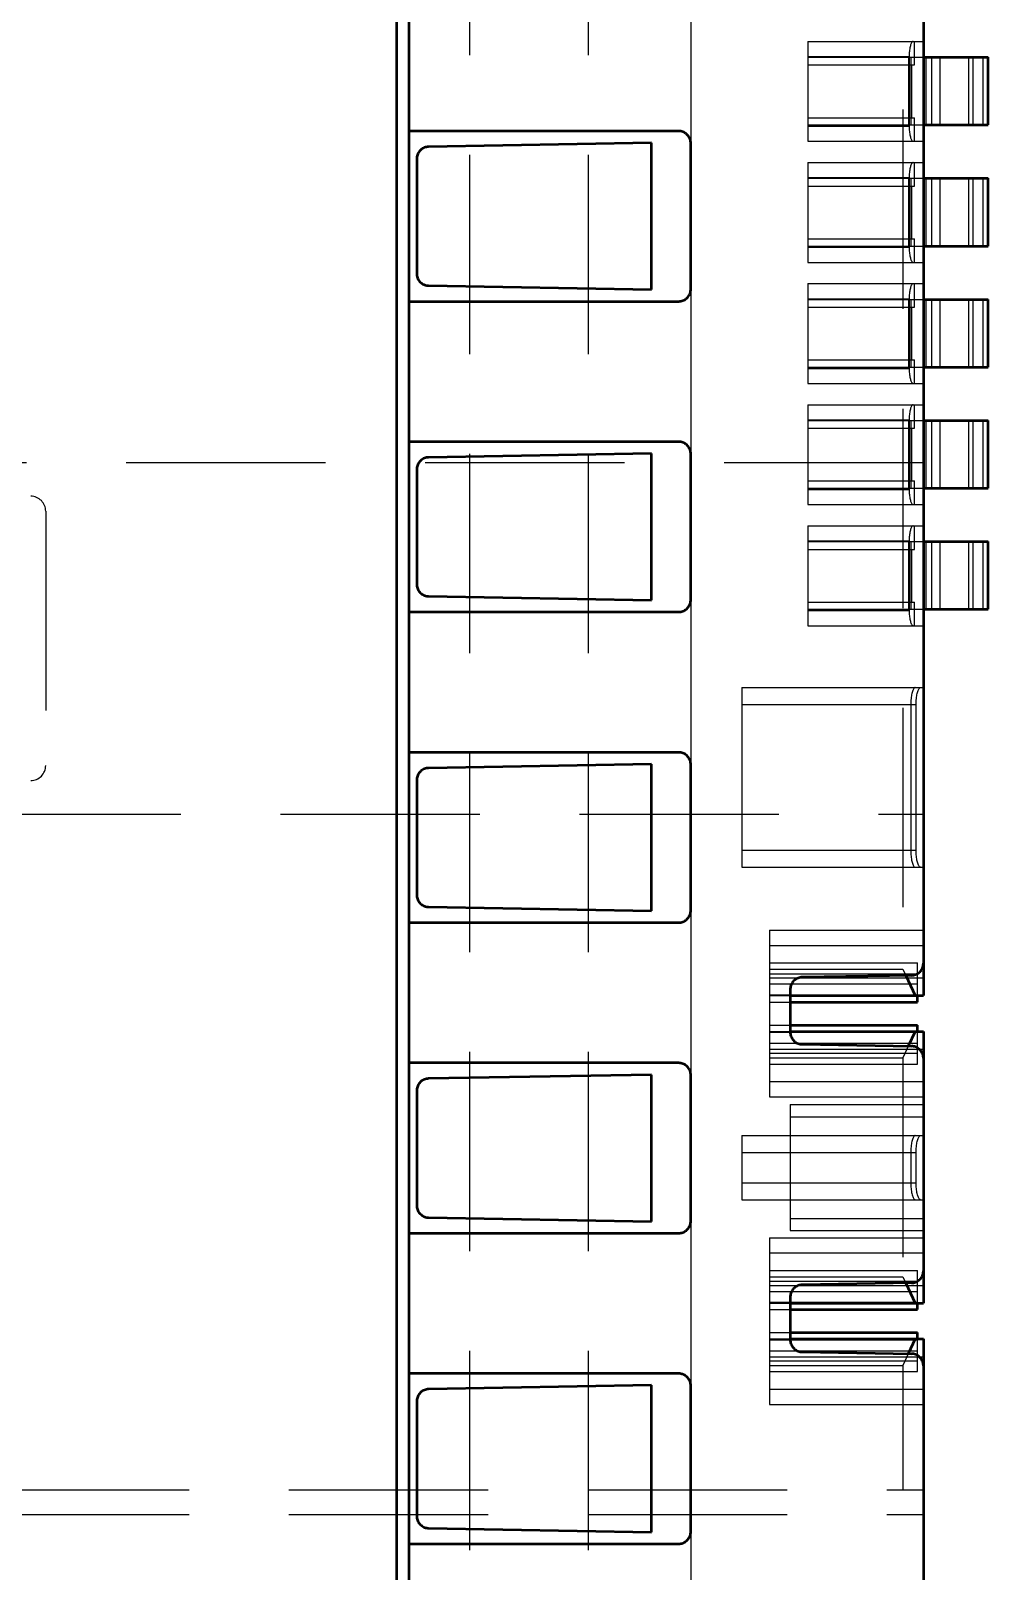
# Model space of a CAD drawing. Extents: x -891 to 6596, y -1 to 298.
# Drawn here: x -310.959 to -308.557, y 167.183 to 171.046 of the extents above; entities that cross this region are included whole.
import ezdxf

# ---------------------------------------------------------------- set-up
doc = ezdxf.new("R2010")
doc.units = 0
doc.header["$MEASUREMENT"] = 0
doc.linetypes.add('DASHED', pattern=[0.75, 0.5, -0.25])
for name, color, linetype, lineweight in [('AM_0', 7, 'Continuous', 50), ('AM_4', 3, 'Continuous', 25), ('AM_9', 6, 'DASHED', 25)]:
    doc.layers.add(name, color=color, linetype=linetype, lineweight=lineweight)

msp = doc.modelspace()

# ---------------------------------------------------------------- linework, layer by layer
at = {"layer": 'AM_0'}
for p, q in [((-310.0406, 165.1427), (-310.0406, 180.0251)), ((-310.0103, 180.0251), (-310.0103, 164.8998)), ((-308.7196, 173.1648), (-308.7196, 168.6261)), ((-308.7196, 170.9797), (-308.5571, 170.9797)), ((-308.5571, 170.8096), (-308.5571, 170.9797)), ((-309.3335, 170.7941), (-310.0103, 170.7941)), ((-308.7196, 170.8096), (-308.5571, 170.8096)), ((-309.402, 170.7646), (-309.9608, 170.7549)), ((-309.402, 170.3968), (-309.402, 170.7646)), ((-309.3031, 170.3977), (-309.3031, 170.7638)), ((-309.9907, 170.7245), (-309.9907, 170.4369)), ((-308.7196, 170.676), (-308.5571, 170.676)), ((-308.5571, 170.5059), (-308.5571, 170.676)), ((-308.7196, 170.5059), (-308.5571, 170.5059)), ((-309.9608, 170.4066), (-309.402, 170.3968)), ((-310.0103, 170.3673), (-309.3335, 170.3673)), ((-308.7196, 170.3723), (-308.5571, 170.3723)), ((-308.5571, 170.2022), (-308.5571, 170.3723)), ((-308.7196, 170.2022), (-308.5571, 170.2022)), ((-308.7196, 170.0686), (-308.5571, 170.0686)), ((-308.5571, 169.8985), (-308.5571, 170.0686)), ((-309.3335, 170.0152), (-310.0103, 170.0152)), ((-309.402, 169.9857), (-309.9608, 169.9759)), ((-309.402, 169.6178), (-309.402, 169.9857)), ((-309.3031, 169.6187), (-309.3031, 169.9848)), ((-309.9907, 169.9455), (-309.9907, 169.658)), ((-308.7196, 169.8985), (-308.5571, 169.8985)), ((-308.7196, 169.7649), (-308.5571, 169.7649)), ((-308.5571, 169.5949), (-308.5571, 169.7649)), ((-309.9608, 169.6276), (-309.402, 169.6178)), ((-308.7196, 169.5949), (-308.5571, 169.5949)), ((-310.0103, 169.5883), (-309.3335, 169.5883)), ((-309.3335, 169.2362), (-310.0103, 169.2362)), ((-309.402, 169.2067), (-309.9608, 169.1969)), ((-309.402, 168.8389), (-309.402, 169.2067)), ((-309.3031, 168.8397), (-309.3031, 169.2058)), ((-309.9907, 169.1666), (-309.9907, 168.879)), ((-309.9608, 168.8486), (-309.402, 168.8389)), ((-310.0103, 168.8094), (-309.3335, 168.8094)), ((-308.7494, 168.6769), (-309.0238, 168.6722)), ((-308.7638, 168.6767), (-308.7403, 168.6261)), ((-309.0536, 168.6418), (-309.0536, 168.5344)), ((-309.0536, 168.6261), (-308.7196, 168.6261)), ((-308.7344, 168.6101), (-308.7344, 168.6261)), ((-309.0536, 168.6101), (-308.7344, 168.6101)), ((-309.0536, 168.5524), (-308.7344, 168.5524)), ((-308.7344, 168.5365), (-308.7344, 168.5524)), ((-309.0536, 168.5365), (-308.7196, 168.5365)), ((-308.7403, 168.5365), (-308.7575, 168.4994)), ((-308.7196, 168.5365), (-308.7196, 167.8547)), ((-309.0238, 168.5041), (-308.7494, 168.4993)), ((-309.3335, 168.4572), (-310.0103, 168.4572)), ((-309.402, 168.4277), (-309.9608, 168.418)), ((-309.402, 168.0599), (-309.402, 168.4277)), ((-309.3031, 168.0608), (-309.3031, 168.4269)), ((-309.9907, 168.3876), (-309.9907, 168.1)), ((-309.9608, 168.0697), (-309.402, 168.0599)), ((-310.0103, 168.0304), (-309.3335, 168.0304)), ((-308.7494, 167.9056), (-309.0238, 167.9008)), ((-308.7638, 167.9053), (-308.7403, 167.8547)), ((-309.0536, 167.8704), (-309.0536, 167.7631)), ((-309.0536, 167.8547), (-308.7196, 167.8547)), ((-308.7344, 167.8388), (-308.7344, 167.8547)), ((-309.0536, 167.8388), (-308.7344, 167.8388)), ((-309.0536, 167.7811), (-308.7344, 167.7811)), ((-308.7344, 167.7651), (-308.7344, 167.7811)), ((-309.0536, 167.7651), (-308.7196, 167.7651)), ((-308.7403, 167.7651), (-308.7575, 167.7281)), ((-308.7196, 167.7651), (-308.7196, 164.4898)), ((-309.0238, 167.7327), (-308.7494, 167.7279)), ((-309.3335, 167.6783), (-310.0103, 167.6783)), ((-309.402, 167.6488), (-309.9608, 167.639)), ((-309.402, 167.2809), (-309.402, 167.6488)), ((-309.3031, 167.2818), (-309.3031, 167.6479)), ((-309.9907, 167.6086), (-309.9907, 167.321)), ((-309.9608, 167.2907), (-309.402, 167.2809)), ((-310.0103, 167.2514), (-309.3335, 167.2514))]:
    msp.add_line(p, q, dxfattribs=at)
for points in [[(-309.3031, 170.7638), (-309.3032, 170.7664), (-309.3036, 170.769), (-309.3041, 170.7716), (-309.3049, 170.7742), (-309.306, 170.7766), (-309.3072, 170.779), (-309.3086, 170.7812), (-309.3102, 170.7833), (-309.312, 170.7852), (-309.314, 170.787), (-309.3161, 170.7886), (-309.3183, 170.7901), (-309.3206, 170.7913), (-309.3231, 170.7923), (-309.3256, 170.7931), (-309.3282, 170.7937), (-309.3308, 170.794), (-309.3335, 170.7941)], [(-309.9608, 170.7549), (-309.9635, 170.7547), (-309.9661, 170.7543), (-309.9687, 170.7537), (-309.9712, 170.7529), (-309.9736, 170.7518), (-309.9759, 170.7505), (-309.9782, 170.7491), (-309.9802, 170.7474), (-309.9821, 170.7456), (-309.9839, 170.7436), (-309.9855, 170.7415), (-309.9869, 170.7392), (-309.988, 170.7369), (-309.989, 170.7344), (-309.9898, 170.7319), (-309.9903, 170.7293), (-309.9906, 170.7266), (-309.9907, 170.7245)], [(-309.9907, 170.4369), (-309.9906, 170.4343), (-309.9902, 170.4317), (-309.9896, 170.4291), (-309.9888, 170.4265), (-309.9878, 170.4241), (-309.9866, 170.4217), (-309.9852, 170.4195), (-309.9836, 170.4174), (-309.9818, 170.4155), (-309.9798, 170.4137), (-309.9777, 170.412), (-309.9755, 170.4106), (-309.9731, 170.4094), (-309.9707, 170.4084), (-309.9682, 170.4076), (-309.9656, 170.407), (-309.9629, 170.4067), (-309.9608, 170.4066)], [(-309.3335, 170.3673), (-309.3308, 170.3674), (-309.3282, 170.3678), (-309.3256, 170.3683), (-309.3231, 170.3691), (-309.3206, 170.3701), (-309.3183, 170.3714), (-309.3161, 170.3728), (-309.314, 170.3744), (-309.312, 170.3762), (-309.3102, 170.3781), (-309.3086, 170.3802), (-309.3072, 170.3825), (-309.306, 170.3848), (-309.3049, 170.3873), (-309.3041, 170.3898), (-309.3036, 170.3924), (-309.3032, 170.395), (-309.3031, 170.3977)], [(-309.3031, 169.9848), (-309.3032, 169.9874), (-309.3036, 169.9901), (-309.3041, 169.9927), (-309.3049, 169.9952), (-309.306, 169.9976), (-309.3072, 170), (-309.3086, 170.0022), (-309.3102, 170.0043), (-309.312, 170.0063), (-309.314, 170.0081), (-309.3161, 170.0097), (-309.3183, 170.0111), (-309.3206, 170.0123), (-309.3231, 170.0133), (-309.3256, 170.0141), (-309.3282, 170.0147), (-309.3308, 170.0151), (-309.3335, 170.0152)], [(-309.9608, 169.9759), (-309.9635, 169.9757), (-309.9661, 169.9754), (-309.9687, 169.9747), (-309.9712, 169.9739), (-309.9736, 169.9728), (-309.9759, 169.9716), (-309.9782, 169.9701), (-309.9802, 169.9685), (-309.9821, 169.9666), (-309.9839, 169.9647), (-309.9855, 169.9625), (-309.9869, 169.9603), (-309.988, 169.9579), (-309.989, 169.9554), (-309.9898, 169.9529), (-309.9903, 169.9503), (-309.9906, 169.9477), (-309.9907, 169.9455)], [(-309.9907, 169.658), (-309.9906, 169.6553), (-309.9902, 169.6527), (-309.9896, 169.6501), (-309.9888, 169.6476), (-309.9878, 169.6451), (-309.9866, 169.6428), (-309.9852, 169.6405), (-309.9836, 169.6384), (-309.9818, 169.6365), (-309.9798, 169.6347), (-309.9777, 169.6331), (-309.9755, 169.6317), (-309.9731, 169.6304), (-309.9707, 169.6294), (-309.9682, 169.6286), (-309.9656, 169.628), (-309.9629, 169.6277), (-309.9608, 169.6276)], [(-309.3335, 169.5883), (-309.3308, 169.5884), (-309.3282, 169.5888), (-309.3256, 169.5894), (-309.3231, 169.5902), (-309.3206, 169.5912), (-309.3183, 169.5924), (-309.3161, 169.5938), (-309.314, 169.5954), (-309.312, 169.5972), (-309.3102, 169.5992), (-309.3086, 169.6013), (-309.3072, 169.6035), (-309.306, 169.6059), (-309.3049, 169.6083), (-309.3041, 169.6108), (-309.3036, 169.6134), (-309.3032, 169.6161), (-309.3031, 169.6187)], [(-309.3031, 169.2058), (-309.3032, 169.2085), (-309.3036, 169.2111), (-309.3041, 169.2137), (-309.3049, 169.2162), (-309.306, 169.2187), (-309.3072, 169.221), (-309.3086, 169.2232), (-309.3102, 169.2253), (-309.312, 169.2273), (-309.314, 169.2291), (-309.3161, 169.2307), (-309.3183, 169.2321), (-309.3206, 169.2334), (-309.3231, 169.2344), (-309.3256, 169.2352), (-309.3282, 169.2357), (-309.3308, 169.2361), (-309.3335, 169.2362)], [(-309.9608, 169.1969), (-309.9635, 169.1968), (-309.9661, 169.1964), (-309.9687, 169.1958), (-309.9712, 169.1949), (-309.9736, 169.1939), (-309.9759, 169.1926), (-309.9782, 169.1911), (-309.9802, 169.1895), (-309.9821, 169.1877), (-309.9839, 169.1857), (-309.9855, 169.1836), (-309.9869, 169.1813), (-309.988, 169.1789), (-309.989, 169.1765), (-309.9898, 169.1739), (-309.9903, 169.1713), (-309.9906, 169.1687), (-309.9907, 169.1666)], [(-309.9907, 168.879), (-309.9906, 168.8763), (-309.9902, 168.8737), (-309.9896, 168.8711), (-309.9888, 168.8686), (-309.9878, 168.8662), (-309.9866, 168.8638), (-309.9852, 168.8616), (-309.9836, 168.8595), (-309.9818, 168.8575), (-309.9798, 168.8557), (-309.9777, 168.8541), (-309.9755, 168.8527), (-309.9731, 168.8515), (-309.9707, 168.8504), (-309.9682, 168.8497), (-309.9656, 168.8491), (-309.9629, 168.8487), (-309.9608, 168.8486)], [(-309.3335, 168.8094), (-309.3308, 168.8095), (-309.3282, 168.8098), (-309.3256, 168.8104), (-309.3231, 168.8112), (-309.3206, 168.8122), (-309.3183, 168.8134), (-309.3161, 168.8149), (-309.314, 168.8165), (-309.312, 168.8183), (-309.3102, 168.8202), (-309.3086, 168.8223), (-309.3072, 168.8245), (-309.306, 168.8269), (-309.3049, 168.8293), (-309.3041, 168.8319), (-309.3036, 168.8345), (-309.3032, 168.8371), (-309.3031, 168.8397)], [(-308.7494, 168.6769), (-308.7468, 168.6771), (-308.7441, 168.6775), (-308.7416, 168.6781), (-308.7391, 168.679), (-308.7366, 168.68), (-308.7343, 168.6813), (-308.7321, 168.6827), (-308.73, 168.6844), (-308.7281, 168.6862), (-308.7263, 168.6882), (-308.7248, 168.6903), (-308.7234, 168.6926), (-308.7222, 168.695), (-308.7212, 168.6974), (-308.7205, 168.7), (-308.7199, 168.7026), (-308.7196, 168.7052), (-308.7196, 168.7073)], [(-309.0238, 168.6722), (-309.0264, 168.672), (-309.0291, 168.6716), (-309.0316, 168.671), (-309.0341, 168.6701), (-309.0366, 168.6691), (-309.0389, 168.6678), (-309.0411, 168.6664), (-309.0432, 168.6647), (-309.0451, 168.6629), (-309.0469, 168.6609), (-309.0484, 168.6588), (-309.0498, 168.6565), (-309.051, 168.6541), (-309.052, 168.6517), (-309.0527, 168.6491), (-309.0533, 168.6465), (-309.0536, 168.6439), (-309.0536, 168.6418)], [(-309.0536, 168.5344), (-309.0535, 168.5318), (-309.0532, 168.5292), (-309.0526, 168.5266), (-309.0518, 168.5241), (-309.0508, 168.5216), (-309.0496, 168.5193), (-309.0481, 168.517), (-309.0465, 168.5149), (-309.0447, 168.513), (-309.0428, 168.5112), (-309.0407, 168.5096), (-309.0384, 168.5081), (-309.0361, 168.5069), (-309.0336, 168.5059), (-309.0311, 168.5051), (-309.0285, 168.5045), (-309.0259, 168.5042), (-309.0238, 168.5041)], [(-308.7196, 168.4689), (-308.7197, 168.4716), (-308.72, 168.4742), (-308.7206, 168.4768), (-308.7214, 168.4793), (-308.7224, 168.4818), (-308.7236, 168.4841), (-308.7251, 168.4863), (-308.7267, 168.4885), (-308.7285, 168.4904), (-308.7304, 168.4922), (-308.7325, 168.4938), (-308.7348, 168.4952), (-308.7371, 168.4965), (-308.7396, 168.4975), (-308.7421, 168.4983), (-308.7447, 168.4988), (-308.7473, 168.4992), (-308.7494, 168.4993)], [(-309.3031, 168.4269), (-309.3032, 168.4295), (-309.3036, 168.4321), (-309.3041, 168.4347), (-309.3049, 168.4372), (-309.306, 168.4397), (-309.3072, 168.442), (-309.3086, 168.4443), (-309.3102, 168.4464), (-309.312, 168.4483), (-309.314, 168.4501), (-309.3161, 168.4517), (-309.3183, 168.4532), (-309.3206, 168.4544), (-309.3231, 168.4554), (-309.3256, 168.4562), (-309.3282, 168.4568), (-309.3308, 168.4571), (-309.3335, 168.4572)], [(-309.9608, 168.418), (-309.9635, 168.4178), (-309.9661, 168.4174), (-309.9687, 168.4168), (-309.9712, 168.416), (-309.9736, 168.4149), (-309.9759, 168.4136), (-309.9782, 168.4122), (-309.9802, 168.4105), (-309.9821, 168.4087), (-309.9839, 168.4067), (-309.9855, 168.4046), (-309.9869, 168.4023), (-309.988, 168.4), (-309.989, 168.3975), (-309.9898, 168.3949), (-309.9903, 168.3924), (-309.9906, 168.3897), (-309.9907, 168.3876)], [(-309.9907, 168.1), (-309.9906, 168.0974), (-309.9902, 168.0947), (-309.9896, 168.0922), (-309.9888, 168.0896), (-309.9878, 168.0872), (-309.9866, 168.0848), (-309.9852, 168.0826), (-309.9836, 168.0805), (-309.9818, 168.0785), (-309.9798, 168.0768), (-309.9777, 168.0751), (-309.9755, 168.0737), (-309.9731, 168.0725), (-309.9707, 168.0715), (-309.9682, 168.0707), (-309.9656, 168.0701), (-309.9629, 168.0698), (-309.9608, 168.0697)], [(-309.3335, 168.0304), (-309.3308, 168.0305), (-309.3282, 168.0309), (-309.3256, 168.0314), (-309.3231, 168.0322), (-309.3206, 168.0332), (-309.3183, 168.0345), (-309.3161, 168.0359), (-309.314, 168.0375), (-309.312, 168.0393), (-309.3102, 168.0412), (-309.3086, 168.0433), (-309.3072, 168.0456), (-309.306, 168.0479), (-309.3049, 168.0504), (-309.3041, 168.0529), (-309.3036, 168.0555), (-309.3032, 168.0581), (-309.3031, 168.0608)], [(-308.7494, 167.9056), (-308.7468, 167.9057), (-308.7441, 167.9061), (-308.7416, 167.9067), (-308.7391, 167.9076), (-308.7366, 167.9086), (-308.7343, 167.9099), (-308.7321, 167.9114), (-308.73, 167.913), (-308.7281, 167.9148), (-308.7263, 167.9168), (-308.7248, 167.919), (-308.7234, 167.9212), (-308.7222, 167.9236), (-308.7212, 167.926), (-308.7205, 167.9286), (-308.7199, 167.9312), (-308.7196, 167.9338), (-308.7196, 167.9359)], [(-309.0238, 167.9008), (-309.0264, 167.9006), (-309.0291, 167.9002), (-309.0316, 167.8996), (-309.0341, 167.8988), (-309.0366, 167.8977), (-309.0389, 167.8964), (-309.0411, 167.895), (-309.0432, 167.8933), (-309.0451, 167.8915), (-309.0469, 167.8895), (-309.0484, 167.8874), (-309.0498, 167.8851), (-309.051, 167.8828), (-309.052, 167.8803), (-309.0527, 167.8778), (-309.0533, 167.8752), (-309.0536, 167.8725), (-309.0536, 167.8704)], [(-309.0536, 167.7631), (-309.0535, 167.7604), (-309.0532, 167.7578), (-309.0526, 167.7552), (-309.0518, 167.7527), (-309.0508, 167.7502), (-309.0496, 167.7479), (-309.0481, 167.7457), (-309.0465, 167.7436), (-309.0447, 167.7416), (-309.0428, 167.7398), (-309.0407, 167.7382), (-309.0384, 167.7368), (-309.0361, 167.7355), (-309.0336, 167.7345), (-309.0311, 167.7337), (-309.0285, 167.7332), (-309.0259, 167.7328), (-309.0238, 167.7327)], [(-308.7196, 167.6976), (-308.7197, 167.7002), (-308.72, 167.7028), (-308.7206, 167.7054), (-308.7214, 167.7079), (-308.7224, 167.7104), (-308.7236, 167.7127), (-308.7251, 167.715), (-308.7267, 167.7171), (-308.7285, 167.719), (-308.7304, 167.7208), (-308.7325, 167.7224), (-308.7348, 167.7239), (-308.7371, 167.7251), (-308.7396, 167.7261), (-308.7421, 167.7269), (-308.7447, 167.7275), (-308.7473, 167.7278), (-308.7494, 167.7279)], [(-309.3031, 167.6479), (-309.3032, 167.6505), (-309.3036, 167.6532), (-309.3041, 167.6558), (-309.3049, 167.6583), (-309.306, 167.6607), (-309.3072, 167.6631), (-309.3086, 167.6653), (-309.3102, 167.6674), (-309.312, 167.6694), (-309.314, 167.6712), (-309.3161, 167.6728), (-309.3183, 167.6742), (-309.3206, 167.6754), (-309.3231, 167.6764), (-309.3256, 167.6772), (-309.3282, 167.6778), (-309.3308, 167.6781), (-309.3335, 167.6783)], [(-309.9608, 167.639), (-309.9635, 167.6388), (-309.9661, 167.6384), (-309.9687, 167.6378), (-309.9712, 167.637), (-309.9736, 167.6359), (-309.9759, 167.6347), (-309.9782, 167.6332), (-309.9802, 167.6316), (-309.9821, 167.6297), (-309.9839, 167.6277), (-309.9855, 167.6256), (-309.9869, 167.6234), (-309.988, 167.621), (-309.989, 167.6185), (-309.9898, 167.616), (-309.9903, 167.6134), (-309.9906, 167.6108), (-309.9907, 167.6086)], [(-309.9907, 167.321), (-309.9906, 167.3184), (-309.9902, 167.3158), (-309.9896, 167.3132), (-309.9888, 167.3107), (-309.9878, 167.3082), (-309.9866, 167.3059), (-309.9852, 167.3036), (-309.9836, 167.3015), (-309.9818, 167.2996), (-309.9798, 167.2978), (-309.9777, 167.2962), (-309.9755, 167.2947), (-309.9731, 167.2935), (-309.9707, 167.2925), (-309.9682, 167.2917), (-309.9656, 167.2911), (-309.9629, 167.2908), (-309.9608, 167.2907)], [(-309.3335, 167.2514), (-309.3308, 167.2515), (-309.3282, 167.2519), (-309.3256, 167.2525), (-309.3231, 167.2533), (-309.3206, 167.2543), (-309.3183, 167.2555), (-309.3161, 167.2569), (-309.314, 167.2585), (-309.312, 167.2603), (-309.3102, 167.2623), (-309.3086, 167.2644), (-309.3072, 167.2666), (-309.306, 167.269), (-309.3049, 167.2714), (-309.3041, 167.2739), (-309.3036, 167.2765), (-309.3032, 167.2791), (-309.3031, 167.2818)]]:
    msp.add_lwpolyline(points, dxfattribs=at)
at = {"layer": 'AM_4'}
for p, q in [((-308.5702, 170.9797), (-308.5702, 170.8096)), ((-308.5702, 170.676), (-308.5702, 170.5059)), ((-308.5702, 170.3723), (-308.5702, 170.2022)), ((-308.5702, 170.0686), (-308.5702, 169.8985)), ((-308.5702, 169.7649), (-308.5702, 169.5949))]:
    msp.add_line(p, q, dxfattribs=at)
at = {"layer": 'AM_9'}
for p, q in [((-309.8584, 178.985), (-309.8584, 165.1427)), ((-309.5608, 178.985), (-309.5608, 165.1427)), ((-308.7712, 173.0981), (-308.7712, 168.6927)), ((-309.3031, 171.1766), (-309.3031, 170.7638)), ((-309.0096, 171.0192), (-308.7196, 171.0192)), ((-309.0096, 171.0192), (-309.0096, 170.7686)), ((-308.7423, 170.96), (-308.7423, 171.0192)), ((-309.0096, 170.9812), (-308.7553, 170.9812)), ((-309.0096, 170.9797), (-308.7196, 170.9797)), ((-308.757, 170.9797), (-308.757, 170.8096)), ((-308.7553, 170.9812), (-308.7553, 170.8066)), ((-308.7515, 170.9797), (-308.7515, 170.8096)), ((-308.7209, 170.9797), (-308.7209, 170.8096)), ((-308.7135, 170.9797), (-308.7135, 170.8096)), ((-308.6993, 170.9797), (-308.6993, 170.8096)), ((-308.6787, 170.9797), (-308.6787, 170.8096)), ((-308.6063, 170.9797), (-308.6063, 170.8096)), ((-308.5951, 170.8096), (-308.5951, 170.9797)), ((-309.0096, 170.96), (-308.7423, 170.96)), ((-308.7484, 170.8278), (-308.7484, 170.96)), ((-309.0096, 170.8278), (-308.7423, 170.8278)), ((-308.7423, 170.7686), (-308.7423, 170.8278)), ((-309.0096, 170.8096), (-308.7196, 170.8096)), ((-309.0096, 170.8066), (-308.7553, 170.8066)), ((-309.0096, 170.7686), (-308.7196, 170.7686)), ((-309.0096, 170.7155), (-308.7196, 170.7155)), ((-309.0096, 170.7155), (-309.0096, 170.4649)), ((-308.7423, 170.6563), (-308.7423, 170.7155)), ((-309.0096, 170.6775), (-308.7553, 170.6775)), ((-309.0096, 170.676), (-308.7196, 170.676)), ((-308.757, 170.676), (-308.757, 170.5059)), ((-308.7553, 170.6775), (-308.7553, 170.5029)), ((-308.7515, 170.676), (-308.7515, 170.5059)), ((-308.7209, 170.676), (-308.7209, 170.5059)), ((-308.7135, 170.676), (-308.7135, 170.5059)), ((-308.6993, 170.676), (-308.6993, 170.5059)), ((-308.6787, 170.676), (-308.6787, 170.5059)), ((-308.6063, 170.676), (-308.6063, 170.5059)), ((-308.5951, 170.5059), (-308.5951, 170.676)), ((-309.0096, 170.6563), (-308.7423, 170.6563)), ((-308.7484, 170.5242), (-308.7484, 170.6563)), ((-309.0096, 170.5242), (-308.7423, 170.5242)), ((-308.7423, 170.4649), (-308.7423, 170.5242)), ((-309.0096, 170.5059), (-308.7196, 170.5059)), ((-309.0096, 170.5029), (-308.7553, 170.5029)), ((-309.0096, 170.4649), (-308.7196, 170.4649)), ((-309.0096, 170.4118), (-308.7196, 170.4118)), ((-309.0096, 170.4118), (-309.0096, 170.1612)), ((-308.7423, 170.3526), (-308.7423, 170.4118)), ((-309.3031, 170.3977), (-309.3031, 169.9848)), ((-309.0096, 170.3738), (-308.7553, 170.3738)), ((-309.0096, 170.3723), (-308.7196, 170.3723)), ((-308.757, 170.3723), (-308.757, 170.2022)), ((-308.7553, 170.3738), (-308.7553, 170.1992)), ((-308.7515, 170.3723), (-308.7515, 170.2022)), ((-308.7209, 170.3723), (-308.7209, 170.2022)), ((-308.7135, 170.3723), (-308.7135, 170.2022)), ((-308.6993, 170.3723), (-308.6993, 170.2022)), ((-308.6787, 170.3723), (-308.6787, 170.2022)), ((-308.6063, 170.3723), (-308.6063, 170.2022)), ((-308.5951, 170.2022), (-308.5951, 170.3723)), ((-309.0096, 170.3526), (-308.7423, 170.3526)), ((-308.7484, 170.2205), (-308.7484, 170.3526)), ((-309.0096, 170.2205), (-308.7423, 170.2205)), ((-308.7423, 170.1612), (-308.7423, 170.2205)), ((-309.0096, 170.2022), (-308.7196, 170.2022)), ((-309.0096, 170.1992), (-308.7553, 170.1992)), ((-309.0096, 170.1612), (-308.7196, 170.1612)), ((-309.0096, 170.1081), (-309.0096, 169.8576)), ((-309.0096, 170.1081), (-308.7196, 170.1081)), ((-308.7423, 170.0489), (-308.7423, 170.1081)), ((-309.0096, 170.0701), (-308.7553, 170.0701)), ((-309.0096, 170.0686), (-308.7196, 170.0686)), ((-308.757, 170.0686), (-308.757, 169.8985)), ((-308.7553, 170.0701), (-308.7553, 169.8955)), ((-308.7515, 170.0686), (-308.7515, 169.8985)), ((-308.7209, 170.0686), (-308.7209, 169.8985)), ((-308.7135, 170.0686), (-308.7135, 169.8985)), ((-308.6993, 170.0686), (-308.6993, 169.8985)), ((-308.6787, 170.0686), (-308.6787, 169.8985)), ((-308.6063, 170.0686), (-308.6063, 169.8985)), ((-308.5951, 169.8985), (-308.5951, 170.0686)), ((-309.0096, 170.0489), (-308.7423, 170.0489)), ((-308.7484, 169.9168), (-308.7484, 170.0489)), ((-308.7196, 169.9623), (-311.8324, 169.9623)), ((-309.0096, 169.9168), (-308.7423, 169.9168)), ((-309.0096, 169.8985), (-308.7196, 169.8985)), ((-308.7423, 169.8576), (-308.7423, 169.9168)), ((-309.0096, 169.8955), (-308.7553, 169.8955)), ((-310.9213, 169.8408), (-310.9213, 169.2032)), ((-309.0096, 169.8576), (-308.7196, 169.8576)), ((-309.0096, 169.8044), (-309.0096, 169.5539)), ((-309.0096, 169.8044), (-308.7196, 169.8044)), ((-308.7423, 169.7452), (-308.7423, 169.8044)), ((-309.0096, 169.7664), (-308.7553, 169.7664)), ((-309.0096, 169.7649), (-308.7196, 169.7649)), ((-309.0096, 169.7452), (-308.7423, 169.7452)), ((-308.757, 169.7649), (-308.757, 169.5949)), ((-308.7553, 169.7664), (-308.7553, 169.5918)), ((-308.7515, 169.7649), (-308.7515, 169.5949)), ((-308.7484, 169.6131), (-308.7484, 169.7452)), ((-308.7209, 169.7649), (-308.7209, 169.5949)), ((-308.7135, 169.7649), (-308.7135, 169.5949)), ((-308.6993, 169.7649), (-308.6993, 169.5949)), ((-308.6787, 169.7649), (-308.6787, 169.5949)), ((-308.6063, 169.7649), (-308.6063, 169.5949)), ((-308.5951, 169.5949), (-308.5951, 169.7649)), ((-309.3031, 169.6187), (-309.3031, 169.2058)), ((-309.0096, 169.6131), (-308.7423, 169.6131)), ((-309.0096, 169.5949), (-308.7196, 169.5949)), ((-309.0096, 169.5918), (-308.7553, 169.5918)), ((-308.7423, 169.5539), (-308.7423, 169.6131)), ((-309.0096, 169.5539), (-308.7196, 169.5539)), ((-309.1751, 169.399), (-308.7196, 169.399)), ((-309.1751, 169.399), (-309.1751, 168.948)), ((-309.1751, 169.3565), (-308.7379, 169.3565)), ((-308.7513, 169.3565), (-308.7513, 168.9905)), ((-308.7379, 168.9905), (-308.7379, 169.3565)), ((-311.8324, 169.0816), (-308.7196, 169.0816)), ((-309.1751, 168.9905), (-308.7379, 168.9905)), ((-309.1751, 168.948), (-308.7196, 168.948)), ((-309.3031, 168.8397), (-309.3031, 168.4269)), ((-309.1053, 168.7901), (-308.7196, 168.7901)), ((-309.1053, 168.7901), (-309.1053, 168.3725)), ((-309.1053, 168.7521), (-308.7196, 168.7521)), ((-309.1053, 168.7081), (-308.7344, 168.7081)), ((-308.7344, 168.6261), (-308.7344, 168.7081)), ((-309.1053, 168.6927), (-308.7712, 168.6927)), ((-309.1053, 168.681), (-308.7344, 168.681)), ((-309.1053, 168.6709), (-308.7344, 168.6709)), ((-309.1053, 168.6708), (-308.7196, 168.6708)), ((-308.7712, 168.6927), (-308.7638, 168.6767)), ((-309.1053, 168.6555), (-308.7344, 168.6555)), ((-309.1053, 168.6284), (-308.7344, 168.6284)), ((-309.1053, 168.6261), (-309.0536, 168.6261)), ((-309.1053, 168.6101), (-309.0536, 168.6101)), ((-309.1053, 168.5524), (-309.0536, 168.5524)), ((-309.1053, 168.5365), (-309.0536, 168.5365)), ((-309.1053, 168.5341), (-308.7344, 168.5341)), ((-309.1053, 168.5071), (-308.7344, 168.5071)), ((-308.7344, 168.4545), (-308.7344, 168.5365)), ((-309.1053, 168.4918), (-308.7196, 168.4918)), ((-309.1053, 168.4917), (-308.7344, 168.4917)), ((-309.1053, 168.4815), (-308.7344, 168.4815)), ((-309.1053, 168.4699), (-308.7712, 168.4699)), ((-308.7575, 168.4994), (-308.7712, 168.4699)), ((-308.7712, 168.4699), (-308.7712, 167.9213)), ((-309.1053, 168.4545), (-308.7344, 168.4545)), ((-309.1053, 168.4105), (-308.7196, 168.4105)), ((-309.1053, 168.3725), (-308.7196, 168.3725)), ((-309.0536, 168.3528), (-308.7196, 168.3528)), ((-309.0536, 168.3528), (-309.0536, 168.0369)), ((-309.0536, 168.3224), (-308.7196, 168.3224)), ((-309.1751, 168.2753), (-309.1751, 168.1144)), ((-309.1751, 168.2753), (-308.7196, 168.2753)), ((-309.1751, 168.2328), (-308.7379, 168.2328)), ((-308.7513, 168.2328), (-308.7513, 168.1569)), ((-308.7379, 168.1569), (-308.7379, 168.2328)), ((-309.1751, 168.1569), (-308.7379, 168.1569)), ((-309.1751, 168.1144), (-308.7196, 168.1144)), ((-309.3031, 168.0608), (-309.3031, 167.6479)), ((-309.0536, 168.0673), (-308.7196, 168.0673)), ((-309.1053, 168.0187), (-308.7196, 168.0187)), ((-309.1053, 168.0187), (-309.1053, 167.6011)), ((-309.0536, 168.0369), (-308.7196, 168.0369)), ((-309.1053, 167.9807), (-308.7196, 167.9807)), ((-309.1053, 167.9367), (-308.7344, 167.9367)), ((-308.7344, 167.8547), (-308.7344, 167.9367)), ((-309.1053, 167.9213), (-308.7712, 167.9213)), ((-309.1053, 167.9097), (-308.7344, 167.9097)), ((-309.1053, 167.8995), (-308.7344, 167.8995)), ((-309.1053, 167.8994), (-308.7196, 167.8994)), ((-308.7712, 167.9213), (-308.7638, 167.9053)), ((-309.1053, 167.8841), (-308.7344, 167.8841)), ((-309.1053, 167.8571), (-308.7344, 167.8571)), ((-309.1053, 167.8547), (-309.0536, 167.8547)), ((-309.1053, 167.8388), (-309.0536, 167.8388)), ((-309.1053, 167.7811), (-309.0536, 167.7811)), ((-309.1053, 167.7651), (-309.0536, 167.7651)), ((-309.1053, 167.7628), (-308.7344, 167.7628)), ((-309.1053, 167.7357), (-308.7344, 167.7357)), ((-308.7344, 167.6831), (-308.7344, 167.7651)), ((-309.1053, 167.7204), (-308.7196, 167.7204)), ((-309.1053, 167.7203), (-308.7344, 167.7203)), ((-309.1053, 167.7101), (-308.7344, 167.7101)), ((-309.1053, 167.6985), (-308.7712, 167.6985)), ((-308.7575, 167.7281), (-308.7712, 167.6985)), ((-308.7712, 167.6985), (-308.7712, 167.387)), ((-309.1053, 167.6831), (-308.7344, 167.6831)), ((-309.1053, 167.6391), (-308.7196, 167.6391)), ((-309.1053, 167.6011), (-308.7196, 167.6011)), ((-311.061, 167.387), (-308.7196, 167.387)), ((-311.061, 167.3248), (-308.7196, 167.3248)), ((-309.3031, 167.2818), (-309.3031, 166.8689))]:
    msp.add_line(p, q, dxfattribs=at)
for points in [[(-308.7452, 171.0192), (-308.7461, 171.019), (-308.7469, 171.0186), (-308.7478, 171.0179), (-308.7487, 171.0169), (-308.7495, 171.0156), (-308.7503, 171.0141), (-308.751, 171.0123), (-308.7517, 171.0103), (-308.7524, 171.0081), (-308.753, 171.0056), (-308.7535, 171.003), (-308.754, 171.0002), (-308.7544, 170.9973), (-308.7547, 170.9942), (-308.755, 170.991), (-308.7552, 170.9878), (-308.7553, 170.9845), (-308.7553, 170.9812)], [(-308.7553, 170.8066), (-308.7553, 170.8033), (-308.7552, 170.8), (-308.755, 170.7968), (-308.7547, 170.7936), (-308.7544, 170.7905), (-308.754, 170.7876), (-308.7535, 170.7848), (-308.753, 170.7822), (-308.7524, 170.7797), (-308.7517, 170.7775), (-308.751, 170.7755), (-308.7503, 170.7737), (-308.7495, 170.7722), (-308.7487, 170.7709), (-308.7478, 170.7699), (-308.7469, 170.7692), (-308.7461, 170.7688), (-308.7452, 170.7686)], [(-308.7452, 170.7155), (-308.7461, 170.7153), (-308.7469, 170.7149), (-308.7478, 170.7142), (-308.7487, 170.7132), (-308.7495, 170.7119), (-308.7503, 170.7104), (-308.751, 170.7086), (-308.7517, 170.7066), (-308.7524, 170.7044), (-308.753, 170.7019), (-308.7535, 170.6993), (-308.754, 170.6965), (-308.7544, 170.6936), (-308.7547, 170.6905), (-308.755, 170.6873), (-308.7552, 170.6841), (-308.7553, 170.6808), (-308.7553, 170.6775)], [(-308.7553, 170.5029), (-308.7553, 170.4996), (-308.7552, 170.4963), (-308.755, 170.4931), (-308.7547, 170.4899), (-308.7544, 170.4869), (-308.754, 170.4839), (-308.7535, 170.4811), (-308.753, 170.4785), (-308.7524, 170.4761), (-308.7517, 170.4738), (-308.751, 170.4718), (-308.7503, 170.47), (-308.7495, 170.4685), (-308.7487, 170.4672), (-308.7478, 170.4662), (-308.7469, 170.4655), (-308.7461, 170.4651), (-308.7452, 170.4649)], [(-308.7452, 170.4118), (-308.7461, 170.4116), (-308.7469, 170.4112), (-308.7478, 170.4105), (-308.7487, 170.4095), (-308.7495, 170.4082), (-308.7503, 170.4067), (-308.751, 170.4049), (-308.7517, 170.4029), (-308.7524, 170.4007), (-308.753, 170.3982), (-308.7535, 170.3956), (-308.754, 170.3928), (-308.7544, 170.3899), (-308.7547, 170.3868), (-308.755, 170.3837), (-308.7552, 170.3804), (-308.7553, 170.3771), (-308.7553, 170.3738)], [(-308.7553, 170.1992), (-308.7553, 170.1959), (-308.7552, 170.1926), (-308.755, 170.1894), (-308.7547, 170.1862), (-308.7544, 170.1832), (-308.754, 170.1802), (-308.7535, 170.1774), (-308.753, 170.1748), (-308.7524, 170.1724), (-308.7517, 170.1701), (-308.751, 170.1681), (-308.7503, 170.1663), (-308.7495, 170.1648), (-308.7487, 170.1635), (-308.7478, 170.1625), (-308.7469, 170.1618), (-308.7461, 170.1614), (-308.7452, 170.1612)], [(-308.7452, 170.1081), (-308.7461, 170.108), (-308.7469, 170.1075), (-308.7478, 170.1068), (-308.7487, 170.1058), (-308.7495, 170.1045), (-308.7503, 170.103), (-308.751, 170.1012), (-308.7517, 170.0992), (-308.7524, 170.097), (-308.753, 170.0945), (-308.7535, 170.0919), (-308.754, 170.0891), (-308.7544, 170.0862), (-308.7547, 170.0831), (-308.755, 170.08), (-308.7552, 170.0767), (-308.7553, 170.0734), (-308.7553, 170.0701)], [(-308.7553, 169.8955), (-308.7553, 169.8922), (-308.7552, 169.8889), (-308.755, 169.8857), (-308.7547, 169.8825), (-308.7544, 169.8795), (-308.754, 169.8765), (-308.7535, 169.8737), (-308.753, 169.8711), (-308.7524, 169.8687), (-308.7517, 169.8664), (-308.751, 169.8644), (-308.7503, 169.8626), (-308.7495, 169.8611), (-308.7487, 169.8598), (-308.7478, 169.8588), (-308.7469, 169.8581), (-308.7461, 169.8577), (-308.7452, 169.8576)], [(-308.7452, 169.8044), (-308.7461, 169.8043), (-308.7469, 169.8038), (-308.7478, 169.8031), (-308.7487, 169.8021), (-308.7495, 169.8008), (-308.7503, 169.7993), (-308.751, 169.7975), (-308.7517, 169.7955), (-308.7524, 169.7933), (-308.753, 169.7908), (-308.7535, 169.7882), (-308.754, 169.7854), (-308.7544, 169.7825), (-308.7547, 169.7794), (-308.755, 169.7763), (-308.7552, 169.773), (-308.7553, 169.7698), (-308.7553, 169.7664)], [(-308.7553, 169.5918), (-308.7553, 169.5885), (-308.7552, 169.5852), (-308.755, 169.582), (-308.7547, 169.5788), (-308.7544, 169.5758), (-308.754, 169.5728), (-308.7535, 169.57), (-308.753, 169.5674), (-308.7524, 169.565), (-308.7517, 169.5627), (-308.751, 169.5607), (-308.7503, 169.5589), (-308.7495, 169.5574), (-308.7487, 169.5561), (-308.7478, 169.5552), (-308.7469, 169.5544), (-308.7461, 169.554), (-308.7452, 169.5539)], [(-308.7399, 169.399), (-308.7409, 169.3988), (-308.7419, 169.3983), (-308.7428, 169.3975), (-308.7438, 169.3964), (-308.7447, 169.395), (-308.7456, 169.3933), (-308.7464, 169.3913), (-308.7472, 169.389), (-308.7479, 169.3865), (-308.7486, 169.3838), (-308.7492, 169.3808), (-308.7498, 169.3777), (-308.7502, 169.3744), (-308.7506, 169.371), (-308.7509, 169.3675), (-308.7511, 169.3638), (-308.7512, 169.3602), (-308.7513, 169.3565)], [(-308.7379, 169.3565), (-308.7378, 169.3602), (-308.7377, 169.3638), (-308.7375, 169.3675), (-308.7372, 169.371), (-308.7368, 169.3744), (-308.7363, 169.3777), (-308.7358, 169.3808), (-308.7352, 169.3838), (-308.7345, 169.3865), (-308.7338, 169.389), (-308.733, 169.3913), (-308.7322, 169.3933), (-308.7313, 169.395), (-308.7304, 169.3964), (-308.7294, 169.3975), (-308.7285, 169.3983), (-308.7275, 169.3988), (-308.7265, 169.399)], [(-308.7513, 168.9905), (-308.7512, 168.9868), (-308.7511, 168.9831), (-308.7509, 168.9795), (-308.7506, 168.976), (-308.7502, 168.9725), (-308.7498, 168.9693), (-308.7492, 168.9661), (-308.7486, 168.9632), (-308.7479, 168.9604), (-308.7472, 168.9579), (-308.7464, 168.9557), (-308.7456, 168.9537), (-308.7447, 168.952), (-308.7438, 168.9506), (-308.7428, 168.9494), (-308.7419, 168.9486), (-308.7409, 168.9482), (-308.7399, 168.948)], [(-308.7265, 168.948), (-308.7275, 168.9482), (-308.7285, 168.9486), (-308.7294, 168.9494), (-308.7304, 168.9506), (-308.7313, 168.952), (-308.7322, 168.9537), (-308.733, 168.9557), (-308.7338, 168.9579), (-308.7345, 168.9604), (-308.7352, 168.9632), (-308.7358, 168.9661), (-308.7363, 168.9693), (-308.7368, 168.9725), (-308.7372, 168.976), (-308.7375, 168.9795), (-308.7377, 168.9831), (-308.7378, 168.9868), (-308.7379, 168.9905)], [(-308.7399, 168.2753), (-308.7409, 168.2752), (-308.7419, 168.2747), (-308.7428, 168.2739), (-308.7438, 168.2728), (-308.7447, 168.2713), (-308.7456, 168.2696), (-308.7464, 168.2676), (-308.7472, 168.2654), (-308.7479, 168.2629), (-308.7486, 168.2601), (-308.7492, 168.2572), (-308.7498, 168.2541), (-308.7502, 168.2508), (-308.7506, 168.2473), (-308.7509, 168.2438), (-308.7511, 168.2402), (-308.7512, 168.2365), (-308.7513, 168.2328)], [(-308.7379, 168.2328), (-308.7378, 168.2365), (-308.7377, 168.2402), (-308.7375, 168.2438), (-308.7372, 168.2473), (-308.7368, 168.2508), (-308.7363, 168.2541), (-308.7358, 168.2572), (-308.7352, 168.2601), (-308.7345, 168.2629), (-308.7338, 168.2654), (-308.733, 168.2676), (-308.7322, 168.2696), (-308.7313, 168.2713), (-308.7304, 168.2728), (-308.7294, 168.2739), (-308.7285, 168.2747), (-308.7275, 168.2752), (-308.7265, 168.2753)], [(-308.7513, 168.1569), (-308.7512, 168.1532), (-308.7511, 168.1495), (-308.7509, 168.1459), (-308.7506, 168.1423), (-308.7502, 168.1389), (-308.7498, 168.1356), (-308.7492, 168.1325), (-308.7486, 168.1295), (-308.7479, 168.1268), (-308.7472, 168.1243), (-308.7464, 168.122), (-308.7456, 168.1201), (-308.7447, 168.1183), (-308.7438, 168.1169), (-308.7428, 168.1158), (-308.7419, 168.115), (-308.7409, 168.1145), (-308.7399, 168.1144)], [(-308.7265, 168.1144), (-308.7275, 168.1145), (-308.7285, 168.115), (-308.7294, 168.1158), (-308.7304, 168.1169), (-308.7313, 168.1183), (-308.7322, 168.1201), (-308.733, 168.122), (-308.7338, 168.1243), (-308.7345, 168.1268), (-308.7352, 168.1295), (-308.7358, 168.1325), (-308.7363, 168.1356), (-308.7368, 168.1389), (-308.7372, 168.1423), (-308.7375, 168.1459), (-308.7377, 168.1495), (-308.7378, 168.1532), (-308.7379, 168.1569)]]:
    msp.add_lwpolyline(points, dxfattribs=at)
for centre, start, end in [((-310.9593, 169.8408), 0, 89), ((-310.9593, 169.2032), 271, 0)]:
    msp.add_arc(centre, 0.038, start, end, dxfattribs=at)

doc.saveas('drawing.dxf')
